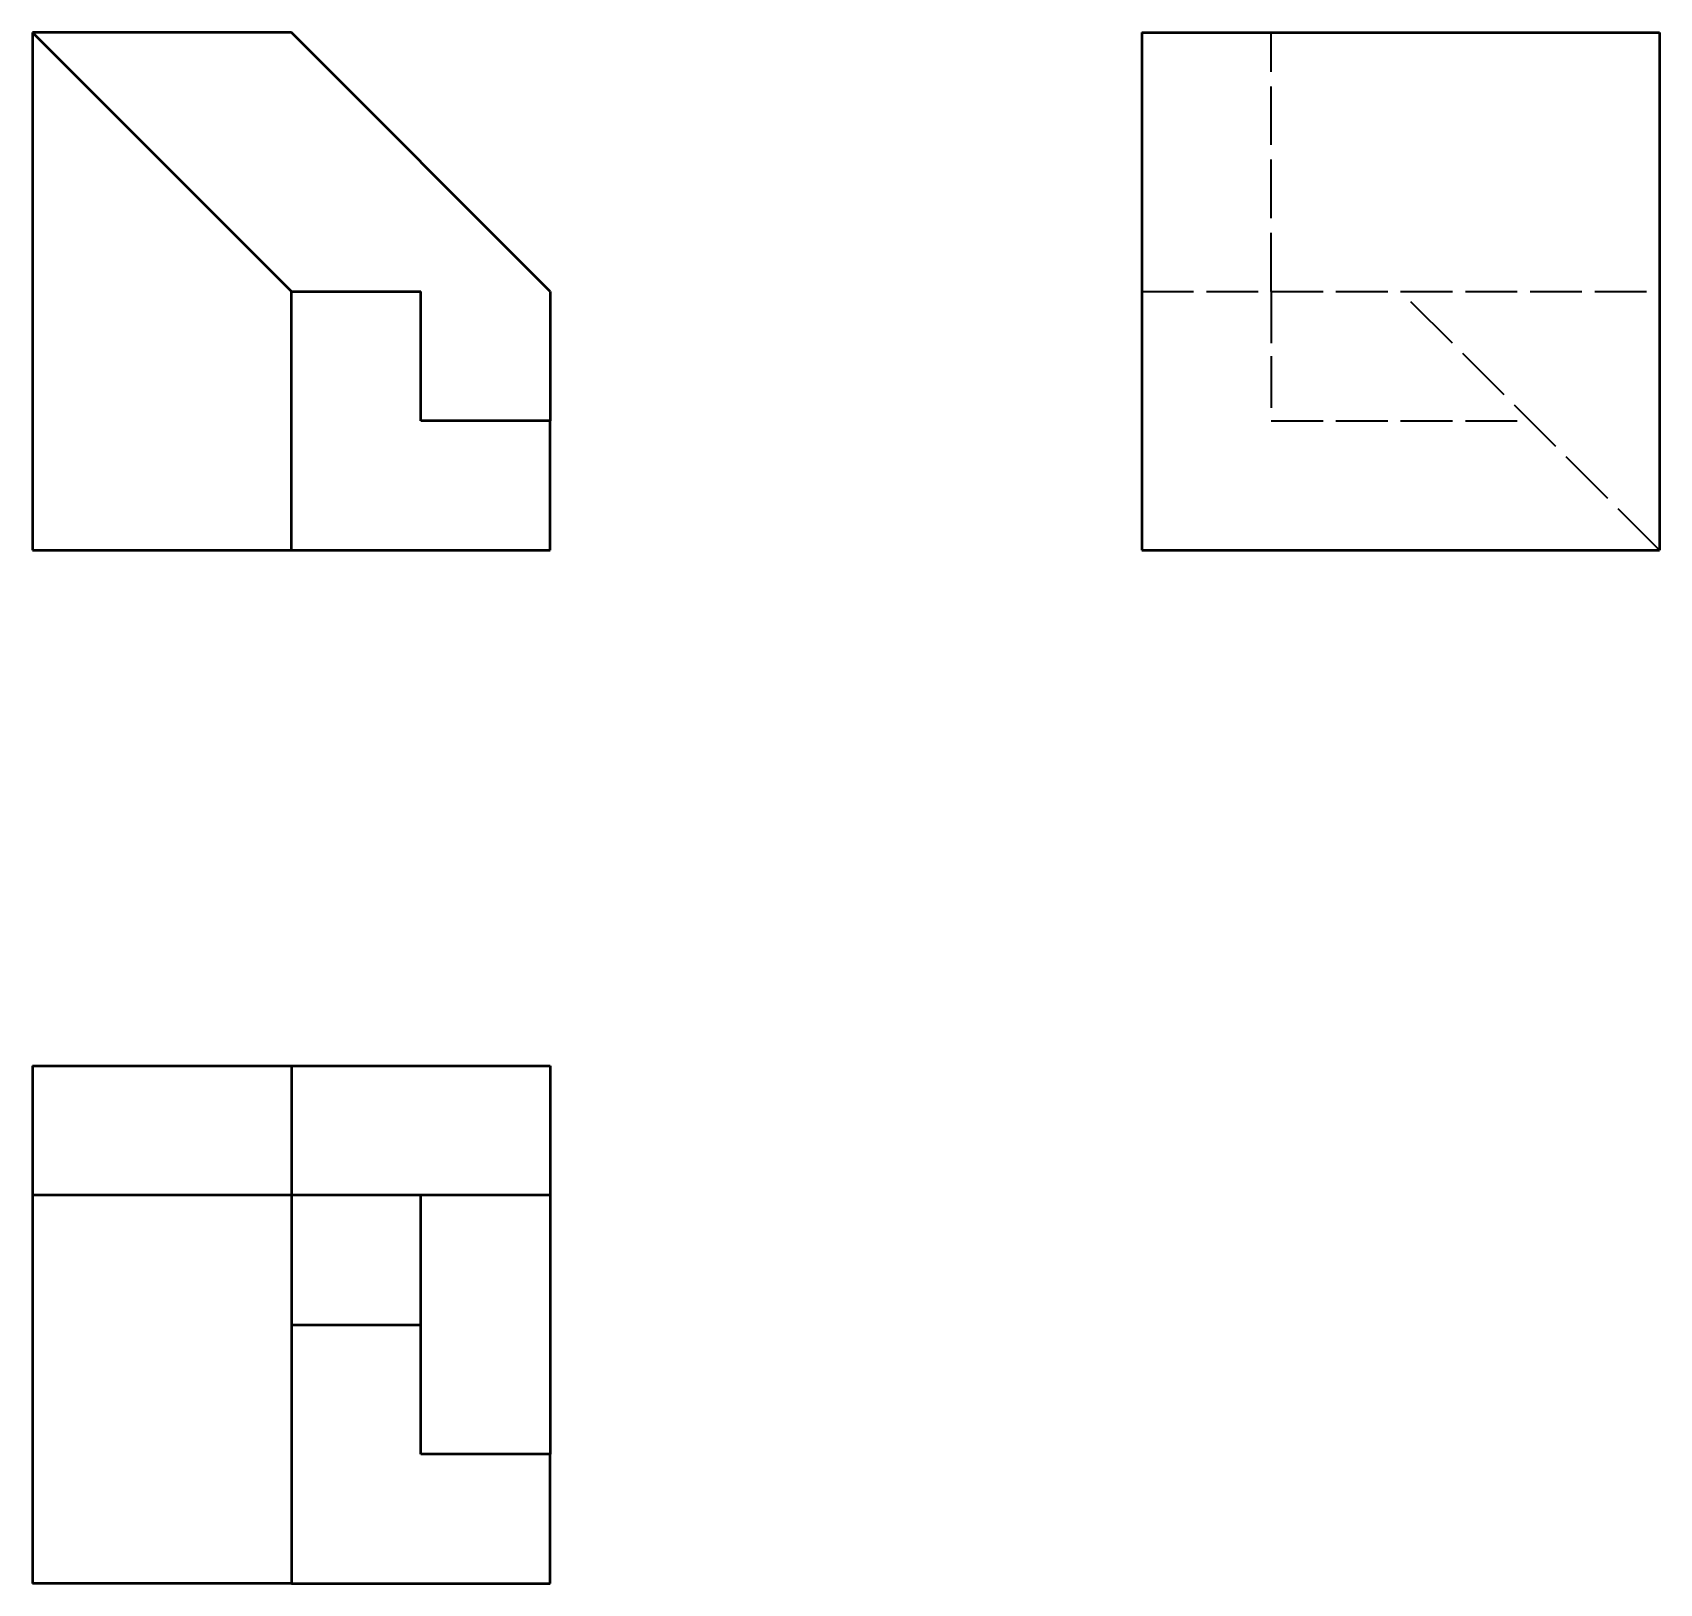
# Model space of a CAD drawing. Header units: millimetres. Extents: x 60 to 186, y 47 to 167.
import ezdxf

# ---------------------------------------------------------------- set-up
doc = ezdxf.new("R2010")
doc.units = ezdxf.units.MM
doc.linetypes.add('DASHED', pattern=[0.2068, 0.1655, -0.0413])
doc.layers.add('Oculto (ISO)', color=7, linetype='DASHED', lineweight=35)
doc.layers.add('Visible (ISO)', color=7, linetype='Continuous', lineweight=50)

msp = doc.modelspace()

# ---------------------------------------------------------------- linework, layer by layer
at = {"layer": 'Oculto (ISO)', "ltscale": 27.354227}
for p, q in [((155.84, 146.51), (155.84, 166.51)), ((185.84, 126.51), (165.84, 146.51))]:
    msp.add_line(p, q, dxfattribs=at)
at = {"layer": 'Oculto (ISO)', "ltscale": 24.17795}
for p, q in [((145.84, 146.51), (155.84, 146.51)), ((155.84, 146.51), (155.84, 136.51)), ((155.84, 146.51), (165.84, 146.51)), ((165.84, 146.51), (185.84, 146.51)), ((155.84, 136.51), (175.84, 136.51))]:
    msp.add_line(p, q, dxfattribs=at)
at = {"layer": 'Visible (ISO)'}
for p, q in [((80.13, 146.51), (60.13, 166.51)), ((60.13, 166.51), (60.13, 126.51)), ((80.13, 166.51), (60.13, 166.51)), ((100.13, 146.51), (80.13, 166.51)), ((145.84, 166.51), (145.84, 126.51)), ((145.84, 166.51), (155.84, 166.51)), ((155.84, 166.51), (185.84, 166.51)), ((185.84, 166.51), (185.84, 126.51)), ((80.13, 146.51), (90.13, 146.51)), ((80.13, 126.51), (80.13, 146.51)), ((90.13, 136.51), (90.13, 146.51)), ((100.13, 146.51), (100.13, 136.51)), ((100.13, 136.51), (90.13, 136.51)), ((100.13, 126.51), (100.13, 136.51)), ((60.13, 126.51), (80.13, 126.51)), ((80.13, 126.51), (100.13, 126.51)), ((145.84, 126.51), (185.84, 126.51)), ((60.13, 86.66), (80.13, 86.66)), ((60.13, 86.66), (60.13, 76.66)), ((80.13, 86.66), (80.13, 76.66)), ((80.13, 86.66), (100.13, 86.66)), ((100.13, 86.66), (100.13, 76.66)), ((60.13, 76.66), (60.13, 46.66)), ((80.13, 76.66), (60.13, 76.66)), ((80.13, 76.66), (80.13, 66.66)), ((100.13, 76.66), (80.13, 76.66)), ((90.13, 66.66), (90.13, 76.66)), ((100.13, 76.66), (100.13, 56.66)), ((80.13, 66.66), (90.13, 66.66)), ((80.13, 66.66), (80.13, 46.66)), ((90.13, 56.66), (90.13, 66.66)), ((100.13, 56.66), (90.13, 56.66)), ((100.13, 46.66), (100.13, 56.66)), ((80.13, 46.66), (60.13, 46.66)), ((80.13, 46.66), (100.13, 46.66))]:
    msp.add_line(p, q, dxfattribs=at)

doc.saveas('drawing.dxf')
